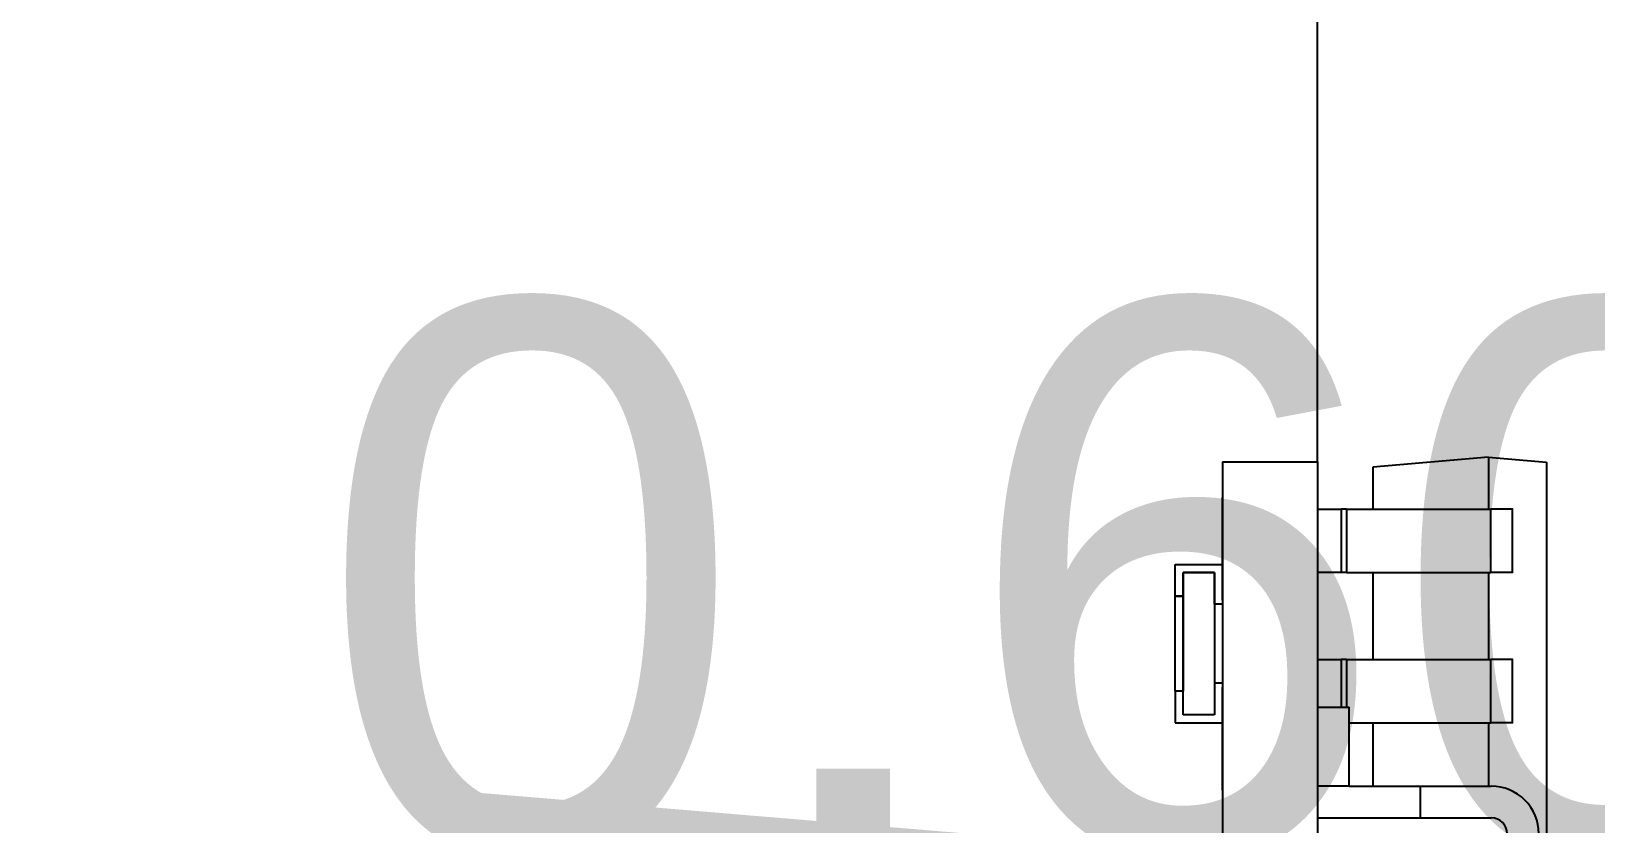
# Model space of a CAD drawing. Extents: x 97.2 to 170.2, y 87.9 to 131.3.
# Drawn here: x 154.13 to 164.02, y 118.15 to 123.16 of the extents above; entities that cross this region are included whole.
import ezdxf
from ezdxf.enums import TextEntityAlignment as Align

# ---------------------------------------------------------------- set-up
doc = ezdxf.new("R2010")
doc.units = 0
doc.layers.get('0').update_dxf_attribs({"linetype": 'CONTINUOUS'})
for name, color, linetype in [('Dimension005', 7, 'CONTINUOUS'), ('Dimension007', 7, 'CONTINUOUS'), ('ProjItem011', 7, 'CONTINUOUS')]:
    doc.layers.add(name, color=color, linetype=linetype)
doc.styles.get("Standard").update_dxf_attribs({"font": 'arial.ttf'})
doc.dimstyles.get("Standard").update_dxf_attribs({"dimscale": 0, "dimtxt": 2.5, "dimasz": 2.5, "dimexe": 1.25, "dimexo": 0.625, "dimtad": 1, "dimtxsty": 'STANDARD', "dimcen": 2.5, "dimazin": 3, "dimtfac": 1, "dimtmove": 0, "dimatfit": 3})

# ---------------------------------------------------------------- blocks, each defined once
blk = doc.blocks.new('*Dimension005')
at = {"color": 0}
for points in [[(156.662, 117.533), (156.662, 118.367), (161.662, 117.95)], [(167.262, 117.533), (167.262, 118.367), (162.262, 117.95)]]:
    blk.add_solid(points, dxfattribs=at)
at = {"layer": 'Dimension005'}
for p, q in [((161.662, 120.435), (161.662, 117.95)), ((162.262, 120.435), (162.262, 117.95)), ((161.662, 117.95), (162.262, 117.95))]:
    blk.add_line(p, q, dxfattribs=at)
blk.add_text('0.60', height=3.5, dxfattribs=at).set_placement((160.685, 117.95), align=Align.CENTER)
blk = doc.blocks.new('*Dimension007')
at = {"color": 0}
for points in [[(157.262, 128.119), (157.262, 127.286), (162.262, 127.702)], [(170.157, 128.119), (170.157, 127.286), (165.157, 127.702)]]:
    blk.add_solid(points, dxfattribs=at)
at = {"layer": 'Dimension007'}
for p, q in [((162.262, 120.435), (162.262, 127.702)), ((165.157, 127.702), (162.262, 127.702)), ((165.157, 101.411), (165.157, 127.702))]:
    blk.add_line(p, q, dxfattribs=at)
blk.add_text('2.90', height=3.5, dxfattribs=at).set_placement((158.766, 127.702), align=Align.CENTER)

msp = doc.modelspace()

# ---------------------------------------------------------------- linework, layer by layer
at = {"layer": 'ProjItem011'}
for p, q in [((161.662, 120.435), (161.662, 95.435)), ((161.662, 120.435), (162.262, 120.435)), ((162.262, 120.435), (162.262, 95.435)), ((163.345, 120.465), (162.612, 120.401)), ((163.345, 120.465), (162.612, 120.401)), ((163.345, 120.465), (163.345, 120.135)), ((163.345, 120.465), (163.712, 120.433)), ((163.345, 120.465), (163.345, 120.135)), ((163.345, 120.465), (163.712, 120.433)), ((163.712, 120.433), (163.712, 117.537)), ((163.712, 120.433), (163.712, 117.537)), ((162.612, 120.401), (162.612, 120.135)), ((162.612, 120.401), (162.612, 120.135)), ((162.262, 120.235), (162.262, 120.235)), ((162.262, 120.235), (162.262, 119.635)), ((162.262, 120.235), (162.262, 119.635)), ((162.262, 120.235), (162.262, 120.235)), ((162.262, 120.235), (162.262, 119.635)), ((162.262, 120.235), (162.262, 119.635)), ((161.662, 119.56), (161.662, 120.21)), ((161.662, 120.21), (161.662, 120.21)), ((161.662, 119.56), (161.662, 120.21)), ((161.662, 119.56), (161.662, 120.21)), ((161.662, 120.21), (161.662, 120.21)), ((161.662, 119.56), (161.662, 120.21)), ((162.262, 120.135), (162.262, 120.135)), ((162.262, 120.135), (162.412, 120.135)), ((162.262, 120.135), (162.262, 120.135)), ((162.262, 120.135), (162.412, 120.135)), ((162.412, 120.135), (162.412, 119.735)), ((162.412, 120.135), (162.412, 119.735)), ((162.446, 120.135), (163.359, 120.135)), ((162.446, 120.135), (163.359, 120.135)), ((162.446, 120.135), (162.446, 119.735)), ((162.446, 120.135), (162.446, 119.735)), ((163.359, 119.735), (163.359, 120.135)), ((163.359, 119.735), (163.359, 120.135)), ((163.495, 119.735), (163.495, 120.135)), ((163.495, 119.735), (163.495, 120.135)), ((161.362, 119.585), (161.362, 119.785)), ((161.362, 119.785), (161.662, 119.785)), ((161.362, 119.585), (161.362, 119.785)), ((161.362, 119.785), (161.662, 119.785)), ((161.612, 119.735), (161.412, 119.735)), ((161.412, 119.735), (161.412, 119.585)), ((161.412, 118.835), (161.412, 119.735)), ((161.412, 119.735), (161.612, 119.735)), ((161.612, 119.735), (161.412, 119.735)), ((161.412, 119.735), (161.412, 119.585)), ((161.412, 118.835), (161.412, 119.735)), ((161.412, 119.735), (161.612, 119.735)), ((161.612, 119.535), (161.612, 119.735)), ((161.612, 119.735), (161.612, 118.835)), ((161.612, 119.535), (161.612, 119.735)), ((161.612, 119.735), (161.612, 118.835)), ((161.662, 119.785), (161.662, 119.785)), ((161.662, 119.785), (161.662, 119.785)), ((162.412, 119.735), (162.262, 119.735)), ((162.262, 119.735), (162.262, 119.735)), ((162.412, 119.735), (162.262, 119.735)), ((162.262, 119.735), (162.262, 119.735)), ((162.446, 119.735), (163.359, 119.735)), ((162.446, 119.735), (163.359, 119.735)), ((162.612, 119.735), (162.612, 119.185)), ((162.612, 119.735), (162.612, 119.185)), ((163.345, 119.735), (163.345, 119.185)), ((163.345, 119.735), (163.345, 119.185)), ((162.262, 119.635), (162.262, 119.635)), ((162.262, 119.635), (162.262, 119.635)), ((161.412, 119.585), (161.362, 119.585)), ((161.362, 118.985), (161.362, 119.585)), ((161.362, 119.585), (161.412, 119.585)), ((161.412, 119.585), (161.362, 119.585)), ((161.362, 118.985), (161.362, 119.585)), ((161.362, 119.585), (161.412, 119.585)), ((161.412, 119.585), (161.412, 118.985)), ((161.412, 119.585), (161.412, 118.985)), ((161.662, 119.535), (161.612, 119.535)), ((161.662, 119.535), (161.612, 119.535)), ((161.662, 119.56), (161.662, 119.56)), ((161.662, 119.56), (161.662, 119.56)), ((162.262, 119.285), (162.262, 119.285)), ((162.262, 119.285), (162.262, 119.184)), ((162.262, 119.285), (162.262, 119.184)), ((162.262, 119.285), (162.262, 119.285)), ((162.262, 119.285), (162.262, 119.184)), ((162.262, 119.285), (162.262, 119.184)), ((162.262, 119.185), (162.262, 119.185)), ((162.262, 119.185), (162.412, 119.185)), ((162.262, 119.185), (162.262, 119.185)), ((162.262, 119.185), (162.412, 119.185)), ((162.262, 119.184), (162.262, 119.184)), ((162.262, 119.184), (162.262, 118.184)), ((162.262, 119.184), (162.262, 118.184)), ((162.262, 119.184), (162.262, 119.184)), ((162.262, 119.184), (162.262, 118.184)), ((162.262, 119.184), (162.262, 118.184)), ((162.412, 119.185), (162.412, 118.884)), ((162.412, 119.185), (162.412, 118.884)), ((162.446, 119.185), (163.359, 119.185)), ((162.446, 119.185), (163.359, 119.185)), ((162.446, 119.185), (162.446, 118.884)), ((162.446, 119.185), (162.446, 118.884)), ((163.359, 118.785), (163.359, 119.185)), ((163.359, 118.785), (163.359, 119.185)), ((163.495, 118.785), (163.495, 119.185)), ((163.495, 118.785), (163.495, 119.185)), ((161.412, 118.985), (161.362, 118.985)), ((161.362, 118.985), (161.362, 118.785)), ((161.412, 118.985), (161.362, 118.985)), ((161.412, 118.985), (161.362, 118.985)), ((161.362, 118.985), (161.362, 118.785)), ((161.412, 118.985), (161.362, 118.985)), ((161.412, 118.835), (161.412, 118.985)), ((161.412, 118.835), (161.412, 118.985)), ((161.662, 119.035), (161.612, 119.035)), ((161.612, 119.035), (161.612, 118.835)), ((161.662, 119.035), (161.612, 119.035)), ((161.612, 119.035), (161.612, 118.835)), ((161.662, 118.36), (161.662, 119.01)), ((161.662, 119.01), (161.662, 119.01)), ((161.662, 118.36), (161.662, 119.01)), ((161.662, 118.36), (161.662, 119.01)), ((161.662, 119.01), (161.662, 119.01)), ((161.662, 118.36), (161.662, 119.01)), ((162.262, 118.884), (162.262, 118.884)), ((162.262, 118.884), (162.462, 118.884)), ((162.262, 118.884), (162.262, 118.884)), ((162.262, 118.884), (162.462, 118.884)), ((162.462, 118.384), (162.462, 118.884)), ((162.462, 118.384), (162.462, 118.884)), ((161.362, 118.785), (161.662, 118.785)), ((161.362, 118.785), (161.662, 118.785)), ((161.612, 118.835), (161.412, 118.835)), ((161.612, 118.835), (161.412, 118.835)), ((161.612, 118.835), (161.412, 118.835)), ((161.612, 118.835), (161.412, 118.835)), ((161.662, 118.785), (161.662, 118.785)), ((161.662, 118.785), (161.662, 118.785)), ((162.462, 118.785), (163.359, 118.785)), ((162.462, 118.785), (163.359, 118.785)), ((162.612, 118.785), (162.612, 118.384)), ((162.612, 118.785), (162.612, 118.384)), ((163.345, 118.785), (163.345, 118.384)), ((163.345, 118.785), (163.345, 118.384)), ((161.662, 118.36), (161.662, 118.36)), ((161.662, 118.36), (161.662, 118.36)), ((162.462, 118.384), (162.262, 118.384)), ((162.262, 118.384), (162.262, 118.384)), ((162.462, 118.384), (162.262, 118.384)), ((162.262, 118.384), (162.262, 118.384)), ((162.462, 118.384), (162.912, 118.384)), ((162.462, 118.384), (162.912, 118.384)), ((162.912, 118.384), (163.362, 118.384)), ((162.912, 118.384), (163.362, 118.384)), ((162.912, 118.384), (162.912, 118.184)), ((162.912, 118.384), (162.912, 118.184)), ((162.262, 118.184), (162.262, 118.184)), ((162.262, 118.184), (162.262, 118.184)), ((162.262, 118.184), (162.262, 118.184)), ((162.262, 118.184), (162.912, 118.184)), ((162.262, 118.184), (162.262, 118.184)), ((162.262, 118.184), (162.912, 118.184)), ((162.912, 118.184), (163.362, 118.184)), ((162.912, 118.184), (163.362, 118.184))]:
    msp.add_line(p, q, dxfattribs=at)
msp.add_arc((163.362, 118.084), 0.1, 0, 90, dxfattribs=at)
msp.add_arc((163.362, 118.084), 0.1, 0, 90, dxfattribs=at)
msp.add_ellipse((163.362, 118.084), major_axis=(-0.2449, 0.1732), ratio=1, start_param=3.75707, end_param=5.32787, dxfattribs=at)
msp.add_ellipse((163.362, 118.084), major_axis=(-0.2449, 0.1732), ratio=1, start_param=3.75707, end_param=5.32787, dxfattribs=at)
for points in [[(162.422, 120.135), (162.412, 120.135), (162.412, 120.135)], [(162.422, 120.135), (162.412, 120.135), (162.412, 120.135)], [(162.446, 120.135), (162.432, 120.135), (162.422, 120.135)], [(162.446, 120.135), (162.432, 120.135), (162.422, 120.135)], [(163.456, 120.135), (163.416, 120.135), (163.359, 120.135)], [(163.456, 120.135), (163.416, 120.135), (163.359, 120.135)], [(163.495, 120.135), (163.494, 120.135), (163.456, 120.135)], [(163.495, 120.135), (163.494, 120.135), (163.456, 120.135)], [(162.422, 119.735), (162.412, 119.735), (162.412, 119.735)], [(162.422, 119.735), (162.412, 119.735), (162.412, 119.735)], [(162.446, 119.735), (162.432, 119.735), (162.422, 119.735)], [(162.446, 119.735), (162.432, 119.735), (162.422, 119.735)], [(163.456, 119.735), (163.416, 119.735), (163.359, 119.735)], [(163.456, 119.735), (163.416, 119.735), (163.359, 119.735)], [(163.495, 119.735), (163.494, 119.735), (163.456, 119.735)], [(163.495, 119.735), (163.494, 119.735), (163.456, 119.735)], [(162.422, 119.185), (162.412, 119.185), (162.412, 119.185)], [(162.422, 119.185), (162.412, 119.185), (162.412, 119.185)], [(162.446, 119.185), (162.432, 119.185), (162.422, 119.185)], [(162.446, 119.185), (162.432, 119.185), (162.422, 119.185)], [(163.456, 119.185), (163.416, 119.185), (163.359, 119.185)], [(163.456, 119.185), (163.416, 119.185), (163.359, 119.185)], [(163.495, 119.185), (163.494, 119.185), (163.456, 119.185)], [(163.495, 119.185), (163.494, 119.185), (163.456, 119.185)], [(163.456, 118.785), (163.416, 118.785), (163.359, 118.785)], [(163.456, 118.785), (163.416, 118.785), (163.359, 118.785)], [(163.495, 118.785), (163.494, 118.785), (163.456, 118.785)], [(163.495, 118.785), (163.494, 118.785), (163.456, 118.785)]]:
    msp.add_open_spline(points, degree=2, dxfattribs=at)

# ---------------------------------------------------------------- dimensions: what is measured, and where the dimension line sits
at = {"layer": 'Dimension005'}
dim = msp.add_linear_dim(base=(160.685, 117.95), p1=(161.662, 120.435), p2=(162.262, 120.435), text='0.60', dimstyle='STANDARD', dxfattribs=at)
dim.commit()
dim.dimension.update_dxf_attribs({"geometry": '*Dimension005', "text_midpoint": (160.685, 122.95)})
at = {"layer": 'Dimension007'}
dim = msp.add_linear_dim(base=(158.766, 127.702), p1=(165.157, 101.411), p2=(162.262, 120.435), text='2.90', dimstyle='STANDARD', dxfattribs=at)
dim.commit()
dim.dimension.update_dxf_attribs({"geometry": '*Dimension007', "text_midpoint": (163.71, 126.95)})

doc.saveas('drawing.dxf')
